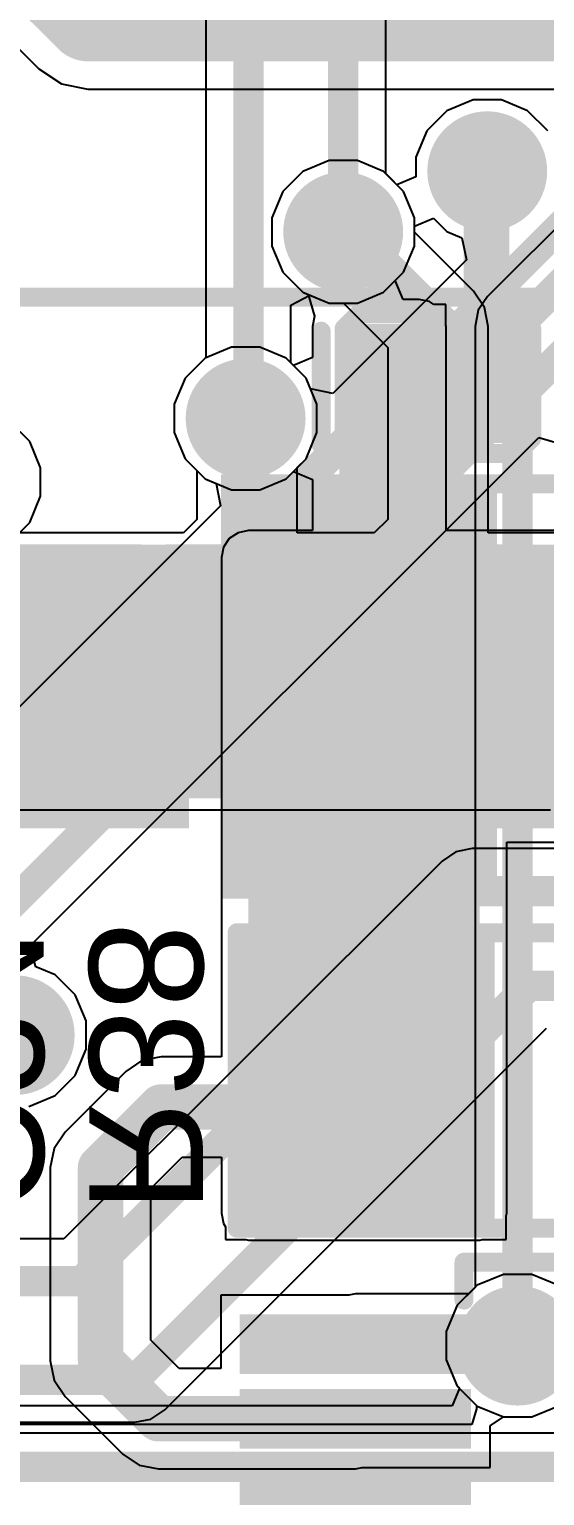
# Model space of a CAD drawing. Header units: inches. Extents: x 90 to 149.8, y 48.7 to 115.2.
# Drawn here: x 121.09 to 124.54, y 77.23 to 87.06 of the extents above; entities that cross this region are included whole.
import ezdxf

# ---------------------------------------------------------------- set-up
doc = ezdxf.new("R2010")
doc.units = ezdxf.units.IN
for name, color, linetype in [('Bottom Layer', 5, 'Continuous'), ('Bottom Overlay', 54, 'Continuous'), ('Bottom Paste', 16, 'Continuous'), ('Bottom Solder', 6, 'Continuous'), ('Layer 1', 16, 'Continuous'), ('Layer 2', 76, 'Continuous'), ('Top Layer', 1, 'Continuous'), ('Top Overlay', 2, 'Continuous'), ('Top Paste', 8, 'Continuous'), ('Top Solder', 216, 'Continuous'), ('Via Holes', 16, 'Continuous')]:
    doc.layers.add(name, color=color, linetype=linetype)
doc.styles.add('Arial', font='', dxfattribs={"height": 0.2})
doc.styles.get('Arial').set_extended_font_data('Arial')

msp = doc.modelspace()

# ---------------------------------------------------------------- hatches: boundary and pattern name
at = {"layer": 'Bottom Layer'}
h = msp.add_hatch(color=5, dxfattribs=at)
edge = h.paths.add_edge_path()
edge.add_arc((124.1552, 86.106), 0.3, 0, 360)
h = msp.add_hatch(color=5, dxfattribs=at)
edge = h.paths.add_edge_path()
edge.add_arc((123.19, 85.6996), 0.3, 0, 360)
for points in [[(123.1646, 79.1718), (123.698, 79.1718), (123.698, 85.0646), (123.1646, 85.0646)], [(123.7, 84.3336), (123.3, 84.3336), (123.3, 85.0336), (123.7, 85.0336)], [(124.35, 84.3336), (123.95, 84.3336), (123.95, 85.0336), (124.35, 85.0336)], [(119.5558, 83.5016), (122.0558, 83.5016), (122.0558, 81.8016), (119.5558, 81.8016)], [(122.555, 79.121), (124.1044, 79.121), (124.1044, 83.5152), (122.555, 83.5152)], [(123.317, 81.788), (126.0856, 81.788), (126.0856, 83.5152), (123.317, 83.5152)], [(123.5656, 83.5016), (126.0656, 83.5016), (126.0656, 81.8016), (123.5656, 81.8016)], [(122.5804, 80.899), (124.1044, 80.899), (124.1044, 79.121), (122.5804, 79.121)], [(122.5474, 78.3922), (123.9974, 78.3922), (123.9974, 78.0922), (122.5474, 78.0922)], [(122.5474, 77.8922), (123.9974, 77.8922), (123.9974, 77.5922), (122.5474, 77.5922)], [(122.5474, 77.3922), (123.9974, 77.3922), (123.9974, 77.0922), (122.5474, 77.0922)]]:
    msp.add_hatch(color=5, dxfattribs=at).paths.add_polyline_path(points)
h = msp.add_hatch(color=5, dxfattribs=at)
edge = h.paths.add_edge_path()
edge.add_arc((122.5363, 84.4483), 0.3, 0, 360)
h = msp.add_hatch(color=5, dxfattribs=at)
edge = h.paths.add_edge_path()
edge.add_arc((120.9893, 80.314), 0.3, 0, 360)
h = msp.add_hatch(color=5, dxfattribs=at)
edge = h.paths.add_edge_path()
edge.add_arc((124.3584, 78.232), 0.3, 0, 360)
at = {"layer": 'Bottom Overlay'}
for points in [[(122.3706, 81.2297), (123.5376, 81.2297), (123.5376, 84.0732), (122.3706, 84.0732)], [(123.5156, 83.5756), (124.2196, 83.5756), (124.2196, 84.0735), (123.5156, 84.0735)], [(123.5156, 81.2297), (124.2196, 81.2297), (124.2196, 81.7276), (123.5156, 81.7276)]]:
    msp.add_hatch(color=54, dxfattribs=at).paths.add_polyline_path(points)
at = {"layer": 'Bottom Paste'}
for points in [[(123.7, 84.3336), (123.3, 84.3336), (123.3, 85.0336), (123.7, 85.0336)], [(124.35, 84.3336), (123.95, 84.3336), (123.95, 85.0336), (124.35, 85.0336)], [(119.5558, 83.5016), (122.0558, 83.5016), (122.0558, 81.8016), (119.5558, 81.8016)], [(123.5656, 83.5016), (126.0656, 83.5016), (126.0656, 81.8016), (123.5656, 81.8016)], [(122.5804, 80.899), (124.1044, 80.899), (124.1044, 79.121), (122.5804, 79.121)], [(122.5474, 78.3922), (123.9974, 78.3922), (123.9974, 78.0922), (122.5474, 78.0922)], [(122.5474, 77.8922), (123.9974, 77.8922), (123.9974, 77.5922), (122.5474, 77.5922)], [(122.5474, 77.3922), (123.9974, 77.3922), (123.9974, 77.0922), (122.5474, 77.0922)]]:
    msp.add_hatch(color=16, dxfattribs=at).paths.add_polyline_path(points)
at = {"layer": 'Bottom Solder'}
h = msp.add_hatch(color=6, dxfattribs=at)
edge = h.paths.add_edge_path()
edge.add_arc((124.1552, 86.106), 0.4016, 0, 360)
h = msp.add_hatch(color=6, dxfattribs=at)
edge = h.paths.add_edge_path()
edge.add_arc((123.19, 85.6996), 0.4016, 0, 360)
for points in [[(123.7508, 84.2828), (123.2492, 84.2828), (123.2492, 85.0844), (123.7508, 85.0844)], [(124.4008, 84.2828), (123.8992, 84.2828), (123.8992, 85.0844), (124.4008, 85.0844)], [(119.4542, 83.6032), (122.1574, 83.6032), (122.1574, 81.7), (119.4542, 81.7)], [(123.464, 83.6032), (126.1672, 83.6032), (126.1672, 81.7), (123.464, 81.7)], [(122.4788, 81.0006), (124.206, 81.0006), (124.206, 79.0194), (122.4788, 79.0194)], [(122.4974, 78.4422), (124.0474, 78.4422), (124.0474, 78.0422), (122.4974, 78.0422)], [(122.4974, 77.9422), (124.0474, 77.9422), (124.0474, 77.5422), (122.4974, 77.5422)], [(122.4974, 77.4422), (124.0474, 77.4422), (124.0474, 77.0422), (122.4974, 77.0422)]]:
    msp.add_hatch(color=6, dxfattribs=at).paths.add_polyline_path(points)
h = msp.add_hatch(color=6, dxfattribs=at)
edge = h.paths.add_edge_path()
edge.add_arc((122.5363, 84.4483), 0.4016, 0, 360)
h = msp.add_hatch(color=6, dxfattribs=at)
edge = h.paths.add_edge_path()
edge.add_arc((120.9893, 80.314), 0.4016, 0, 360)
h = msp.add_hatch(color=6, dxfattribs=at)
edge = h.paths.add_edge_path()
edge.add_arc((124.3584, 78.232), 0.4016, 0, 360)
at = {"layer": 'Layer 1'}
h = msp.add_hatch(color=16, dxfattribs=at)
edge = h.paths.add_edge_path()
edge.add_arc((124.1552, 86.106), 0.3, 0, 360)
h = msp.add_hatch(color=16, dxfattribs=at)
edge = h.paths.add_edge_path()
edge.add_arc((123.19, 85.6996), 0.3, 0, 360)
h = msp.add_hatch(color=16, dxfattribs=at)
edge = h.paths.add_edge_path()
edge.add_arc((122.5363, 84.4483), 0.3, 0, 360)
h = msp.add_hatch(color=16, dxfattribs=at)
edge = h.paths.add_edge_path()
edge.add_arc((120.9893, 80.314), 0.3, 0, 360)
h = msp.add_hatch(color=16, dxfattribs=at)
edge = h.paths.add_edge_path()
edge.add_arc((124.3584, 78.232), 0.3, 0, 360)
at = {"layer": 'Layer 2'}
h = msp.add_hatch(color=76, dxfattribs=at)
edge = h.paths.add_edge_path()
edge.add_arc((124.1552, 86.106), 0.3, 0, 360)
h = msp.add_hatch(color=76, dxfattribs=at)
edge = h.paths.add_edge_path()
edge.add_arc((123.19, 85.6996), 0.3, 0, 360)
h = msp.add_hatch(color=76, dxfattribs=at)
edge = h.paths.add_edge_path()
edge.add_arc((122.5363, 84.4483), 0.3, 0, 360)
h = msp.add_hatch(color=76, dxfattribs=at)
edge = h.paths.add_edge_path()
edge.add_arc((120.9893, 80.314), 0.3, 0, 360)
h = msp.add_hatch(color=76, dxfattribs=at)
edge = h.paths.add_edge_path()
edge.add_arc((124.3584, 78.232), 0.3, 0, 360)
at = {"layer": 'Top Layer'}
h = msp.add_hatch(color=1, dxfattribs=at)
edge = h.paths.add_edge_path()
edge.add_arc((124.1552, 86.106), 0.3, 0, 360)
h = msp.add_hatch(color=1, dxfattribs=at)
edge = h.paths.add_edge_path()
edge.add_arc((123.19, 85.6996), 0.3, 0, 360)
h = msp.add_hatch(color=1, dxfattribs=at)
edge = h.paths.add_edge_path()
edge.add_arc((122.5363, 84.4483), 0.3, 0, 360)
for points in [[(120.835, 82.0032), (120.835, 83.5032), (121.735, 83.5032), (121.735, 82.0032)], [(122.105, 82.0032), (122.105, 83.5032), (123.005, 83.5032), (123.005, 82.0032)], [(123.375, 82.0032), (123.375, 83.5032), (124.275, 83.5032), (124.275, 82.0032)]]:
    msp.add_hatch(color=1, dxfattribs=at).paths.add_polyline_path(points)
h = msp.add_hatch(color=1, dxfattribs=at)
edge = h.paths.add_edge_path()
edge.add_arc((120.9893, 80.314), 0.3, 0, 360)
h = msp.add_hatch(color=1, dxfattribs=at)
edge = h.paths.add_edge_path()
edge.add_arc((124.3584, 78.232), 0.3, 0, 360)
at = {"layer": 'Top Paste'}
for points in [[(120.835, 82.0032), (120.835, 83.5032), (121.735, 83.5032), (121.735, 82.0032)], [(122.105, 82.0032), (122.105, 83.5032), (123.005, 83.5032), (123.005, 82.0032)], [(123.375, 82.0032), (123.375, 83.5032), (124.275, 83.5032), (124.275, 82.0032)]]:
    msp.add_hatch(color=8, dxfattribs=at).paths.add_polyline_path(points)
at = {"layer": 'Top Solder'}
h = msp.add_hatch(color=216, dxfattribs=at)
edge = h.paths.add_edge_path()
edge.add_arc((124.1552, 86.106), 0.4016, 0, 360)
h = msp.add_hatch(color=216, dxfattribs=at)
edge = h.paths.add_edge_path()
edge.add_arc((123.19, 85.6996), 0.4016, 0, 360)
h = msp.add_hatch(color=216, dxfattribs=at)
edge = h.paths.add_edge_path()
edge.add_arc((122.5363, 84.4483), 0.4016, 0, 360)
for points in [[(120.7334, 81.9016), (120.7334, 83.6048), (121.8366, 83.6048), (121.8366, 81.9016)], [(122.0034, 81.9016), (122.0034, 83.6048), (123.1066, 83.6048), (123.1066, 81.9016)], [(123.2734, 81.9016), (123.2734, 83.6048), (124.3766, 83.6048), (124.3766, 81.9016)]]:
    msp.add_hatch(color=216, dxfattribs=at).paths.add_polyline_path(points)
h = msp.add_hatch(color=216, dxfattribs=at)
edge = h.paths.add_edge_path()
edge.add_arc((120.9893, 80.314), 0.4016, 0, 360)
h = msp.add_hatch(color=216, dxfattribs=at)
edge = h.paths.add_edge_path()
edge.add_arc((124.3584, 78.232), 0.4016, 0, 360)
at = {"layer": 'Via Holes'}
h = msp.add_hatch(color=7, dxfattribs=at)
edge = h.paths.add_edge_path()
edge.add_arc((124.1552, 86.106), 0.15, 0, 360)
h = msp.add_hatch(color=7, dxfattribs=at)
edge = h.paths.add_edge_path()
edge.add_arc((123.19, 85.6996), 0.15, 0, 360)
h = msp.add_hatch(color=7, dxfattribs=at)
edge = h.paths.add_edge_path()
edge.add_arc((122.5363, 84.4483), 0.15, 0, 360)
h = msp.add_hatch(color=7, dxfattribs=at)
edge = h.paths.add_edge_path()
edge.add_arc((120.9893, 80.314), 0.15, 0, 360)
h = msp.add_hatch(color=7, dxfattribs=at)
edge = h.paths.add_edge_path()
edge.add_arc((124.3584, 78.232), 0.15, 0, 360)

# ---------------------------------------------------------------- linework, layer by layer
at = {"layer": 'Bottom Layer'}
for p, q in [((123.095, 86.1774), (122.9193, 86.1047)), ((123.285, 86.1774), (123.095, 86.1774)), ((123.4607, 86.1047), (123.285, 86.1774)), ((122.9193, 86.1047), (122.7849, 85.9703)), ((123.5951, 85.9703), (123.4607, 86.1047)), ((122.7849, 85.9703), (122.7122, 85.7946)), ((123.6678, 85.7946), (123.5951, 85.9703)), ((122.7122, 85.7946), (122.7122, 85.6046)), ((123.6678, 85.6046), (123.6678, 85.7946)), ((122.7122, 85.6046), (122.7849, 85.4289)), ((123.5951, 85.4289), (123.6678, 85.6046)), ((122.7849, 85.4289), (122.9193, 85.2945)), ((123.539, 85.3729), (123.5951, 85.4289)), ((123.5916, 85.2459), (123.539, 85.3729)), ((122.9193, 85.2945), (122.9553, 85.2797)), ((122.9553, 85.2797), (122.9971, 85.134)), ((123.698, 85.2459), (123.5916, 85.2459)), ((123.7674, 85.2321), (123.698, 85.2459)), ((123.7983, 85.2114), (123.7674, 85.2321)), ((123.8778, 85.2114), (123.7983, 85.2114)), ((123.8778, 85.072), (123.8778, 85.2114)), ((122.9971, 85.134), (122.9833, 85.0646)), ((122.9833, 85.0646), (122.9833, 84.8566)), ((123.8793, 85.0646), (123.8778, 85.072)), ((123.8793, 83.6965), (123.8793, 85.0646)), ((122.2656, 84.8534), (122.1312, 84.719)), ((122.4413, 84.9261), (122.2656, 84.8534)), ((122.6313, 84.9261), (122.4413, 84.9261)), ((122.8069, 84.8534), (122.6313, 84.9261)), ((122.8563, 84.804), (122.8069, 84.8534)), ((122.9833, 84.8566), (122.8563, 84.804)), ((122.1312, 84.719), (122.0585, 84.5433)), ((122.0585, 84.5433), (122.0585, 84.3533)), ((122.0585, 84.3533), (122.1312, 84.1777)), ((122.1312, 84.1777), (122.2656, 84.0432)), ((122.8069, 84.0432), (122.8563, 84.0926)), ((122.8563, 84.0926), (122.9833, 84.04)), ((122.2656, 84.0432), (122.4413, 83.9705)), ((122.4413, 83.9705), (122.6313, 83.9705)), ((122.6313, 83.9705), (122.8069, 84.0432)), ((122.9833, 84.04), (122.9833, 83.6965)), ((122.4856, 83.6827), (122.4268, 83.6434)), ((122.555, 83.6965), (122.4856, 83.6827)), ((122.9833, 83.6965), (122.555, 83.6965)), ((126.0856, 83.6965), (123.8793, 83.6965)), ((122.3875, 83.5846), (122.3737, 83.5152)), ((122.4268, 83.6434), (122.3875, 83.5846)), ((122.3737, 83.5152), (122.3737, 80.1689)), ((124.2857, 79.121), (124.2857, 81.6067)), ((124.2857, 81.6067), (126.0856, 81.6067)), ((121.842, 80.1432), (121.7327, 80.0703)), ((121.9708, 80.1689), (121.842, 80.1432)), ((122.3737, 80.1689), (121.9708, 80.1689)), ((121.7327, 80.0703), (121.3263, 79.6639)), ((121.3263, 79.6639), (121.2534, 79.5546)), ((121.2534, 79.5546), (121.2277, 79.4258)), ((121.9011, 79.2863), (122.1103, 79.4955)), ((122.1103, 79.4955), (122.3737, 79.4955)), ((122.3737, 79.4955), (122.3737, 79.121)), ((121.2277, 79.4258), (121.2277, 78.1304)), ((121.9011, 78.2699), (121.9011, 79.2863)), ((122.3737, 79.121), (122.3875, 79.0516)), ((122.3875, 79.0516), (122.4026, 79.0291)), ((124.2822, 79.1035), (124.2857, 79.121)), ((124.2822, 78.9432), (124.2822, 79.1035)), ((122.4026, 79.0291), (122.4026, 78.9432)), ((122.4026, 78.9432), (122.5375, 78.9432)), ((122.5375, 78.9432), (122.555, 78.9397)), ((122.555, 78.9397), (124.1044, 78.9397)), ((124.1044, 78.9397), (124.1219, 78.9432)), ((124.1219, 78.9432), (124.2822, 78.9432)), ((124.2634, 78.7098), (124.0877, 78.6371)), ((124.4534, 78.7098), (124.2634, 78.7098)), ((124.6291, 78.6371), (124.4534, 78.7098)), ((123.2278, 78.57), (122.3696, 78.57)), ((122.3696, 78.57), (122.3696, 78.0789)), ((123.2724, 78.5789), (123.2278, 78.57)), ((124.0296, 78.5789), (123.2724, 78.5789)), ((124.0877, 78.6371), (124.0296, 78.5789)), ((122.0921, 78.0789), (121.9011, 78.2699)), ((121.2277, 78.1304), (121.2534, 78.0016)), ((122.3696, 78.0789), (122.0921, 78.0789)), ((121.2534, 78.0016), (121.3263, 77.8923)), ((121.3263, 77.8923), (121.7145, 77.5041)), ((124.4534, 77.7542), (124.6291, 77.8269)), ((124.1752, 77.6953), (124.2634, 77.7542)), ((124.1752, 77.4144), (124.1752, 77.6953)), ((124.2634, 77.7542), (124.4534, 77.7542)), ((121.7145, 77.5041), (121.8238, 77.4312)), ((121.8238, 77.4312), (121.9526, 77.4055)), ((121.9526, 77.4055), (123.2724, 77.4055)), ((123.2724, 77.4055), (123.317, 77.4144)), ((123.317, 77.4144), (124.1752, 77.4144))]:
    msp.add_line(p, q, dxfattribs=at)
for points in [[(124.15, 86.1008, 0.3048, 0.3048, 0), (124.1552, 86.106, 0.3048, 0.3048, 0)], [(124.15, 84.709, 0.3048, 0.3048, 0), (124.15, 86.1008, 0.3048, 0.3048, 0)], [(123.1646, 79.8322, 0.3048, 0.3048, 0), (123.3424, 80.01, 0.3048, 0.3048, 0)], [(121.5644, 79.4258, 0.3048, 0.3048, 0), (121.9708, 79.8322, 0.3048, 0.3048, 0)], [(121.9708, 79.8322, 0.3048, 0.3048, 0), (123.1646, 79.8322, 0.3048, 0.3048, 0)], [(121.5644, 78.1304, 0.3048, 0.3048, 0), (121.5644, 79.4258, 0.3048, 0.3048, 0)], [(123.2724, 78.2422, 0.3048, 0.3048, 0), (124.3482, 78.2422, 0.3048, 0.3048, 0)], [(124.3482, 78.2422, 0.3048, 0.3048, 0), (124.3584, 78.232, 0.3048, 0.3048, 0)], [(121.5644, 78.1304, 0.3048, 0.3048, 0), (121.9526, 77.7422, 0.3048, 0.3048, 0)], [(121.9526, 77.7422, 0.3048, 0.3048, 0), (123.2724, 77.7422, 0.3048, 0.3048, 0)]]:
    msp.add_lwpolyline(points, format="xyseb", dxfattribs=at)
for points in [[(124.0738, 86.1008, 0.1524, 0.1524, 1), (124.2262, 86.1008, 0.1524, 0.1524, 1)], [(124.0738, 86.1008, 0.1524, 0.1524, 1), (124.2262, 86.1008, 0.1524, 0.1524, 1)], [(124.079, 86.106, 0.1524, 0.1524, 1), (124.2314, 86.106, 0.1524, 0.1524, 1)], [(124.0738, 84.709, 0.1524, 0.1524, 1), (124.2262, 84.709, 0.1524, 0.1524, 1)], [(123.2662, 80.01, 0.1524, 0.1524, 1), (123.4186, 80.01, 0.1524, 0.1524, 1)], [(121.8946, 79.8322, 0.1524, 0.1524, 1), (122.047, 79.8322, 0.1524, 0.1524, 1)], [(121.8946, 79.8322, 0.1524, 0.1524, 1), (122.047, 79.8322, 0.1524, 0.1524, 1)], [(123.0884, 79.8322, 0.1524, 0.1524, 1), (123.2408, 79.8322, 0.1524, 0.1524, 1)], [(123.0884, 79.8322, 0.1524, 0.1524, 1), (123.2408, 79.8322, 0.1524, 0.1524, 1)], [(121.4882, 79.4258, 0.1524, 0.1524, 1), (121.6406, 79.4258, 0.1524, 0.1524, 1)], [(121.4882, 79.4258, 0.1524, 0.1524, 1), (121.6406, 79.4258, 0.1524, 0.1524, 1)], [(123.1962, 78.2422, 0.1524, 0.1524, 1), (123.3486, 78.2422, 0.1524, 0.1524, 1)], [(124.272, 78.2422, 0.1524, 0.1524, 1), (124.4244, 78.2422, 0.1524, 0.1524, 1)], [(124.272, 78.2422, 0.1524, 0.1524, 1), (124.4244, 78.2422, 0.1524, 0.1524, 1)], [(124.2822, 78.232, 0.1524, 0.1524, 1), (124.4346, 78.232, 0.1524, 0.1524, 1)], [(121.4882, 78.1304, 0.1524, 0.1524, 1), (121.6406, 78.1304, 0.1524, 0.1524, 1)], [(121.4882, 78.1304, 0.1524, 0.1524, 1), (121.6406, 78.1304, 0.1524, 0.1524, 1)], [(121.8764, 77.7422, 0.1524, 0.1524, 1), (122.0288, 77.7422, 0.1524, 0.1524, 1)], [(121.8764, 77.7422, 0.1524, 0.1524, 1), (122.0288, 77.7422, 0.1524, 0.1524, 1)], [(123.1962, 77.7422, 0.1524, 0.1524, 1), (123.3486, 77.7422, 0.1524, 0.1524, 1)]]:
    msp.add_lwpolyline(points, format="xyseb", close=True, dxfattribs=at)
at = {"layer": 'Bottom Overlay'}
for points in [[(123.1967, 85.0527, 0.127, 0.127, 0), (123.2967, 85.1528, 0.127, 0.127, 0)], [(123.2967, 85.1528, 0.127, 0.127, 0), (123.3267, 85.1528, 0.127, 0.127, 0)], [(123.3267, 85.1528, 0.127, 0.127, 0), (123.571, 85.1528, 0.127, 0.127, 0)], [(124.079, 85.1528, 0.127, 0.127, 0), (124.3233, 85.1528, 0.127, 0.127, 0)], [(124.3233, 85.1528, 0.127, 0.127, 0), (124.3533, 85.1528, 0.127, 0.127, 0)], [(124.3533, 85.1528, 0.127, 0.127, 0), (124.4533, 85.0527, 0.127, 0.127, 0)], [(123.042, 84.2736, 0.127, 0.127, 0), (123.042, 85.0336, 0.127, 0.127, 0)], [(123.1967, 84.3145, 0.127, 0.127, 0), (123.1967, 85.0527, 0.127, 0.127, 0)], [(124.4533, 84.3145, 0.127, 0.127, 0), (124.4533, 85.0527, 0.127, 0.127, 0)], [(123.1967, 84.3145, 0.127, 0.127, 0), (123.2967, 84.2144, 0.127, 0.127, 0)], [(124.3533, 84.2144, 0.127, 0.127, 0), (124.4533, 84.3145, 0.127, 0.127, 0)], [(123.2967, 84.2144, 0.127, 0.127, 0), (123.571, 84.2144, 0.127, 0.127, 0)], [(124.079, 84.2144, 0.127, 0.127, 0), (124.3533, 84.2144, 0.127, 0.127, 0)], [(124.1575, 84.0093, 0.127, 0.127, 0), (128.8768, 84.0093, 0.127, 0.127, 0)], [(124.1575, 81.2939, 0.127, 0.127, 0), (128.8768, 81.2939, 0.127, 0.127, 0)], [(122.4788, 79.0194, 0.127, 0.127, 0), (122.4788, 81.0006, 0.127, 0.127, 0)], [(122.4788, 81.0006, 0.127, 0.127, 0), (126.746, 81.0006, 0.127, 0.127, 0)], [(122.4788, 79.0194, 0.127, 0.127, 0), (126.746, 79.0194, 0.127, 0.127, 0)], [(123.9992, 78.5376, 0.127, 0.127, 0), (123.9992, 78.7916, 0.127, 0.127, 0)], [(123.9992, 78.7916, 0.127, 0.127, 0), (126.9456, 78.7916, 0.127, 0.127, 0)]]:
    msp.add_lwpolyline(points, format="xyseb", dxfattribs=at)
for points in [[(123.2649, 85.1528, 0.0635, 0.0635, 1), (123.3284, 85.1528, 0.0635, 0.0635, 1)], [(123.2649, 85.1528, 0.0635, 0.0635, 1), (123.3284, 85.1528, 0.0635, 0.0635, 1)], [(123.2949, 85.1528, 0.0635, 0.0635, 1), (123.3584, 85.1528, 0.0635, 0.0635, 1)], [(123.2949, 85.1528, 0.0635, 0.0635, 1), (123.3584, 85.1528, 0.0635, 0.0635, 1)], [(123.5392, 85.1528, 0.0635, 0.0635, 1), (123.6028, 85.1528, 0.0635, 0.0635, 1)], [(124.0473, 85.1528, 0.0635, 0.0635, 1), (124.1107, 85.1528, 0.0635, 0.0635, 1)], [(124.2916, 85.1528, 0.0635, 0.0635, 1), (124.3551, 85.1528, 0.0635, 0.0635, 1)], [(124.2916, 85.1528, 0.0635, 0.0635, 1), (124.3551, 85.1528, 0.0635, 0.0635, 1)], [(124.3216, 85.1528, 0.0635, 0.0635, 1), (124.3851, 85.1528, 0.0635, 0.0635, 1)], [(124.3216, 85.1528, 0.0635, 0.0635, 1), (124.3851, 85.1528, 0.0635, 0.0635, 1)], [(123.0103, 85.0336, 0.0635, 0.0635, 1), (123.0738, 85.0336, 0.0635, 0.0635, 1)], [(123.1649, 85.0527, 0.0635, 0.0635, 1), (123.2284, 85.0527, 0.0635, 0.0635, 1)], [(123.1649, 85.0527, 0.0635, 0.0635, 1), (123.2284, 85.0527, 0.0635, 0.0635, 1)], [(124.4216, 85.0527, 0.0635, 0.0635, 1), (124.4851, 85.0527, 0.0635, 0.0635, 1)], [(124.4216, 85.0527, 0.0635, 0.0635, 1), (124.4851, 85.0527, 0.0635, 0.0635, 1)], [(123.1649, 84.3145, 0.0635, 0.0635, 1), (123.2284, 84.3145, 0.0635, 0.0635, 1)], [(123.1649, 84.3145, 0.0635, 0.0635, 1), (123.2284, 84.3145, 0.0635, 0.0635, 1)], [(124.4216, 84.3145, 0.0635, 0.0635, 1), (124.4851, 84.3145, 0.0635, 0.0635, 1)], [(124.4216, 84.3145, 0.0635, 0.0635, 1), (124.4851, 84.3145, 0.0635, 0.0635, 1)], [(123.0103, 84.2736, 0.0635, 0.0635, 1), (123.0738, 84.2736, 0.0635, 0.0635, 1)], [(123.2649, 84.2144, 0.0635, 0.0635, 1), (123.3284, 84.2144, 0.0635, 0.0635, 1)], [(123.2649, 84.2144, 0.0635, 0.0635, 1), (123.3284, 84.2144, 0.0635, 0.0635, 1)], [(123.5392, 84.2144, 0.0635, 0.0635, 1), (123.6028, 84.2144, 0.0635, 0.0635, 1)], [(124.0473, 84.2144, 0.0635, 0.0635, 1), (124.1107, 84.2144, 0.0635, 0.0635, 1)], [(124.3216, 84.2144, 0.0635, 0.0635, 1), (124.3851, 84.2144, 0.0635, 0.0635, 1)], [(124.3216, 84.2144, 0.0635, 0.0635, 1), (124.3851, 84.2144, 0.0635, 0.0635, 1)], [(124.1257, 84.0093, 0.0635, 0.0635, 1), (124.1892, 84.0093, 0.0635, 0.0635, 1)], [(124.1257, 81.2939, 0.0635, 0.0635, 1), (124.1892, 81.2939, 0.0635, 0.0635, 1)], [(122.4471, 81.0006, 0.0635, 0.0635, 1), (122.5105, 81.0006, 0.0635, 0.0635, 1)], [(122.4471, 81.0006, 0.0635, 0.0635, 1), (122.5105, 81.0006, 0.0635, 0.0635, 1)], [(122.4471, 79.0194, 0.0635, 0.0635, 1), (122.5105, 79.0194, 0.0635, 0.0635, 1)], [(122.4471, 79.0194, 0.0635, 0.0635, 1), (122.5105, 79.0194, 0.0635, 0.0635, 1)], [(123.9675, 78.7916, 0.0635, 0.0635, 1), (124.031, 78.7916, 0.0635, 0.0635, 1)], [(123.9675, 78.7916, 0.0635, 0.0635, 1), (124.031, 78.7916, 0.0635, 0.0635, 1)], [(123.9675, 78.5376, 0.0635, 0.0635, 1), (124.031, 78.5376, 0.0635, 0.0635, 1)]]:
    msp.add_lwpolyline(points, format="xyseb", close=True, dxfattribs=at)
at = {"layer": 'Layer 1'}
for p, q in [((123.4749, 86.0904), (123.4749, 96.3168)), ((122.2701, 95.7162), (122.2701, 84.8552)), ((126.9256, 88.0346), (124.157, 85.266)), ((123.5951, 85.9703), (123.4749, 86.0904)), ((123.6678, 85.7946), (123.5951, 85.9703)), ((123.6678, 85.6046), (123.6678, 85.7946)), ((123.5951, 85.4289), (123.6678, 85.6046)), ((123.4607, 85.2945), (123.5951, 85.4289)), ((122.8399, 85.2081), (122.9669, 85.2749)), ((122.9669, 85.2749), (123.095, 85.2218)), ((123.285, 85.2218), (123.4607, 85.2945)), ((124.157, 85.266), (124.0952, 85.1736)), ((122.8399, 84.8204), (122.8399, 85.2081)), ((123.095, 85.2218), (123.285, 85.2218)), ((124.0952, 85.1736), (124.0735, 85.0646)), ((124.0735, 85.0646), (124.0735, 85.0646)), ((124.0735, 85.0646), (124.0735, 78.6228)), ((122.2656, 84.8534), (122.1312, 84.719)), ((122.2701, 84.8552), (122.2656, 84.8534)), ((122.9414, 84.719), (122.8399, 84.8204)), ((122.1312, 84.719), (122.0585, 84.5433)), ((123.0141, 84.5433), (122.9414, 84.719)), ((122.0585, 84.5433), (122.0585, 84.3533)), ((123.0141, 84.3533), (123.0141, 84.5433)), ((122.0585, 84.3533), (122.1312, 84.1777)), ((122.9414, 84.1777), (123.0141, 84.3533)), ((122.1312, 84.1777), (122.2656, 84.0432)), ((122.8069, 84.0432), (122.9414, 84.1777)), ((122.2656, 84.0432), (122.4413, 83.9705)), ((122.4413, 83.9705), (122.6313, 83.9705)), ((122.6313, 83.9705), (122.8069, 84.0432)), ((124.0735, 78.6228), (123.9533, 78.5027)), ((123.9533, 78.5027), (123.8806, 78.327)), ((123.8806, 78.327), (123.8806, 78.137)), ((123.8806, 78.137), (123.9533, 77.9613)), ((123.9533, 77.9613), (124.0836, 77.8311)), ((124.0826, 77.809), (124.0525, 77.7041)), ((124.0836, 77.8311), (124.0826, 77.809)), ((124.0525, 77.7041), (113.1226, 77.7041))]:
    msp.add_line(p, q, dxfattribs=at)
for points in [[(123.19, 85.6996, 0.2032, 0.2032, 0), (123.19, 96.3168, 0.2032, 0.2032, 0)], [(122.555, 84.467, 0.2032, 0.2032, 0), (122.555, 95.8342, 0.2032, 0.2032, 0)], [(124.3584, 85.0646, 0.2032, 0.2032, 0), (127.127, 87.8332, 0.2032, 0.2032, 0)], [(124.3584, 78.232, 0.2032, 0.2032, 0), (124.3584, 85.0646, 0.2032, 0.2032, 0)], [(122.5363, 84.4483, 0.2032, 0.2032, 0), (122.555, 84.467, 0.2032, 0.2032, 0)], [(113.0046, 77.4192, 0.2032, 0.2032, 0), (131.1656, 77.4192, 0.2032, 0.2032, 0)]]:
    msp.add_lwpolyline(points, format="xyseb", dxfattribs=at)
for points in [[(123.1392, 85.6996, 0.1016, 0.1016, 1), (123.2408, 85.6996, 0.1016, 0.1016, 1)], [(124.3076, 85.0646, 0.1016, 0.1016, 1), (124.4092, 85.0646, 0.1016, 0.1016, 1)], [(124.3076, 85.0646, 0.1016, 0.1016, 1), (124.4092, 85.0646, 0.1016, 0.1016, 1)], [(122.4855, 84.4483, 0.1016, 0.1016, 1), (122.5871, 84.4483, 0.1016, 0.1016, 1)], [(122.5042, 84.467, 0.1016, 0.1016, 1), (122.6058, 84.467, 0.1016, 0.1016, 1)], [(122.5042, 84.467, 0.1016, 0.1016, 1), (122.6058, 84.467, 0.1016, 0.1016, 1)], [(124.3076, 78.232, 0.1016, 0.1016, 1), (124.4092, 78.232, 0.1016, 0.1016, 1)]]:
    msp.add_lwpolyline(points, format="xyseb", close=True, dxfattribs=at)
at = {"layer": 'Layer 2'}
for p, q in [((124.0602, 86.5838), (123.8845, 86.5111)), ((124.2502, 86.5838), (124.0602, 86.5838)), ((124.4259, 86.5111), (124.2502, 86.5838)), ((123.8845, 86.5111), (123.7501, 86.3767)), ((124.5603, 86.3767), (124.4259, 86.5111)), ((123.7501, 86.3767), (123.6774, 86.201)), ((123.095, 86.1774), (122.9193, 86.1047)), ((123.285, 86.1774), (123.095, 86.1774)), ((123.4607, 86.1047), (123.285, 86.1774)), ((123.6774, 86.201), (123.6774, 86.0675)), ((122.9193, 86.1047), (122.7849, 85.9703)), ((123.5504, 86.0149), (123.4607, 86.1047)), ((123.6774, 86.0675), (123.5504, 86.0149)), ((122.7849, 85.9703), (122.7122, 85.7946)), ((122.7122, 85.7946), (122.7122, 85.6046)), ((123.6678, 85.7381), (123.7948, 85.7907)), ((123.6678, 85.6046), (123.6678, 85.7381)), ((123.7948, 85.7907), (123.8845, 85.7009)), ((123.8845, 85.7009), (123.9845, 85.6596)), ((123.9845, 85.6596), (124.0154, 85.5109)), ((122.7122, 85.6046), (122.7849, 85.4289)), ((123.5951, 85.4289), (123.6678, 85.6046)), ((124.0154, 85.5109), (123.1212, 84.6167)), ((122.7849, 85.4289), (122.9193, 85.2945)), ((123.4607, 85.2945), (123.5951, 85.4289)), ((122.9193, 85.2945), (123.095, 85.2218)), ((123.285, 85.2218), (123.4607, 85.2945)), ((123.095, 85.2218), (123.285, 85.2218)), ((122.2656, 84.8534), (122.1312, 84.719)), ((122.4413, 84.9261), (122.2656, 84.8534)), ((122.6313, 84.9261), (122.4413, 84.9261)), ((122.8069, 84.8534), (122.6313, 84.9261)), ((122.9414, 84.719), (122.8069, 84.8534)), ((122.1312, 84.719), (122.0585, 84.5433)), ((122.9714, 84.6465), (122.9414, 84.719)), ((123.1212, 84.6167), (122.9714, 84.6465)), ((122.0585, 84.5433), (122.0585, 84.3533)), ((121.0895, 84.293), (120.9551, 84.4275)), ((122.0585, 84.3533), (122.1312, 84.1777)), ((121.0884, 80.9091), (124.4999, 84.3206)), ((121.1623, 84.1174), (121.0895, 84.293)), ((124.4999, 84.3206), (124.6395, 84.2807)), ((122.1312, 84.1777), (122.2656, 84.0432)), ((121.1623, 83.9274), (121.1623, 84.1174)), ((122.2656, 84.0432), (122.3381, 84.0132)), ((122.3381, 84.0132), (122.3679, 83.8634)), ((122.3679, 83.8634), (120.6667, 82.1622)), ((121.0895, 83.7517), (121.1623, 83.9274)), ((120.9551, 83.6173), (121.0895, 83.7517)), ((121.1312, 80.7723), (121.0884, 80.9091)), ((121.2599, 80.7191), (121.1312, 80.7723)), ((121.3943, 80.5846), (121.2599, 80.7191)), ((121.4671, 80.409), (121.3943, 80.5846)), ((121.4671, 80.219), (121.4671, 80.409)), ((121.3943, 80.0433), (121.4671, 80.219)), ((121.2599, 79.9089), (121.3943, 80.0433)), ((121.0843, 79.8362), (121.2599, 79.9089)), ((124.2634, 78.7098), (124.0877, 78.6371)), ((124.4534, 78.7098), (124.2634, 78.7098)), ((124.6291, 78.6371), (124.4534, 78.7098)), ((124.0877, 78.6371), (123.9533, 78.5027)), ((123.9533, 78.5027), (123.8806, 78.327)), ((123.8806, 78.327), (123.8806, 78.137)), ((123.8806, 78.137), (123.9533, 77.9613)), ((123.9533, 77.9613), (123.9683, 77.9464)), ((123.9683, 77.9464), (123.9197, 77.8291)), ((123.9197, 77.8291), (107.1578, 77.8291)), ((107.1551, 77.6478), (137.9443, 77.6478))]:
    msp.add_line(p, q, dxfattribs=at)
for points in [[(120.7847, 81.8773, 0.2032, 0.2032, 0), (126.8168, 87.9094, 0.2032, 0.2032, 0)], [(120.2182, 80.4418, 0.2032, 0.2032, 0), (127.1016, 87.3252, 0.2032, 0.2032, 0)]]:
    msp.add_lwpolyline(points, format="xyseb", dxfattribs=at)
at = {"layer": 'Top Layer'}
for p, q in [((120.7531, 87.1899), (121.1506, 86.7924)), ((121.1506, 86.7924), (121.3018, 86.6913)), ((121.3018, 86.6913), (121.4802, 86.6558)), ((121.4802, 86.6558), (126.619, 86.6558)), ((123.095, 86.1774), (122.9193, 86.1047)), ((123.285, 86.1774), (123.095, 86.1774)), ((123.4607, 86.1047), (123.285, 86.1774)), ((122.9193, 86.1047), (122.7849, 85.9703)), ((123.5951, 85.9703), (123.4607, 86.1047)), ((122.7849, 85.9703), (122.7122, 85.7946)), ((123.6678, 85.7946), (123.5951, 85.9703)), ((122.7122, 85.7946), (122.7122, 85.6046)), ((123.6678, 85.6979), (123.6678, 85.7946)), ((124.0631, 85.3027), (123.6678, 85.6979)), ((122.7122, 85.6046), (122.7849, 85.4289)), ((122.7849, 85.4289), (122.9193, 85.2945)), ((122.9193, 85.2945), (123.095, 85.2218)), ((124.136, 85.1934), (124.0631, 85.3027)), ((123.095, 85.2218), (123.1917, 85.2218)), ((123.1917, 85.2218), (123.4883, 84.9251)), ((124.1617, 85.0646), (124.136, 85.1934)), ((124.1617, 83.681), (124.1617, 85.0646)), ((122.2656, 84.8534), (122.1312, 84.719)), ((122.4413, 84.9261), (122.2656, 84.8534)), ((122.6313, 84.9261), (122.4413, 84.9261)), ((122.8069, 84.8534), (122.6313, 84.9261)), ((122.9414, 84.719), (122.8069, 84.8534)), ((123.4883, 84.9251), (123.4883, 83.7708)), ((122.1312, 84.719), (122.0585, 84.5433)), ((123.0141, 84.5433), (122.9414, 84.719)), ((122.0585, 84.5433), (122.0585, 84.3533)), ((123.0141, 84.3533), (123.0141, 84.5433)), ((122.0585, 84.3533), (122.1312, 84.1777)), ((122.9414, 84.1777), (123.0141, 84.3533)), ((122.1312, 84.1777), (122.209, 84.0999)), ((122.8823, 84.1186), (122.9414, 84.1777)), ((122.209, 84.0999), (122.209, 83.7708)), ((122.8823, 83.681), (122.8823, 84.1186)), ((122.209, 83.7708), (122.1192, 83.681)), ((123.4883, 83.7708), (123.3985, 83.681)), ((121.8002, 83.681), (120.7698, 83.681)), ((121.9272, 83.681), (121.8002, 83.681)), ((122.1192, 83.681), (121.9272, 83.681)), ((123.0702, 83.681), (122.8823, 83.681)), ((123.1972, 83.681), (123.0702, 83.681)), ((123.3985, 83.681), (123.1972, 83.681)), ((124.3402, 83.681), (124.1617, 83.681)), ((124.4672, 83.681), (124.3402, 83.681)), ((124.6685, 83.681), (124.4672, 83.681)), ((120.7698, 81.8254), (121.8002, 81.8254)), ((121.8002, 81.8254), (121.9128, 81.8254)), ((121.9128, 81.8254), (122.0398, 81.8254)), ((122.0398, 81.8254), (123.0702, 81.8254)), ((123.0702, 81.8254), (123.1828, 81.8254)), ((123.1828, 81.8254), (123.3098, 81.8254)), ((123.3098, 81.8254), (124.3402, 81.8254)), ((124.3402, 81.8254), (124.4528, 81.8254)), ((124.4528, 81.8254), (124.5798, 81.8254)), ((123.9446, 81.5432), (123.8522, 81.4814)), ((124.0536, 81.5649), (123.9446, 81.5432)), ((130.851, 81.5649), (124.0536, 81.5649)), ((124.0536, 81.5649), (124.0536, 81.5649)), ((123.8522, 81.4814), (121.3194, 78.9487)), ((121.9944, 77.802), (124.5526, 80.3601)), ((121.3194, 78.9487), (119.3889, 78.9487)), ((124.2634, 78.7098), (124.0877, 78.6371)), ((124.4534, 78.7098), (124.2634, 78.7098)), ((124.6291, 78.6371), (124.4534, 78.7098)), ((124.0877, 78.6371), (123.9533, 78.5027)), ((123.9533, 78.5027), (123.8806, 78.327)), ((123.8806, 78.327), (123.8806, 78.137)), ((123.8806, 78.137), (123.9533, 77.9613)), ((123.9533, 77.9613), (124.0877, 77.8269)), ((121.902, 77.7402), (121.9944, 77.802)), ((124.0877, 77.8269), (124.2634, 77.7542)), ((124.4534, 77.7542), (124.6291, 77.8269)), ((111.4298, 77.7185), (121.793, 77.7185)), ((121.793, 77.7185), (121.902, 77.7402)), ((121.793, 77.7185), (121.793, 77.7185)), ((124.2634, 77.7542), (124.4534, 77.7542))]:
    msp.add_line(p, q, dxfattribs=at)
for points in [[(120.2356, 88.3666, 0.5588, 0.5588, 0), (121.4802, 87.122, 0.5588, 0.5588, 0)], [(121.4802, 87.122, 0.5588, 0.5588, 0), (126.619, 87.122, 0.5588, 0.5588, 0)], [(123.19, 85.6996, 0.3048, 0.3048, 0), (123.825, 85.0646, 0.3048, 0.3048, 0)], [(123.825, 82.7532, 0.3048, 0.3048, 0), (123.825, 85.0646, 0.3048, 0.3048, 0)], [(122.5363, 84.4483, 0.3048, 0.3048, 0), (122.5456, 84.439, 0.3048, 0.3048, 0)], [(122.5456, 82.7626, 0.3048, 0.3048, 0), (122.5456, 84.439, 0.3048, 0.3048, 0)], [(122.5456, 82.7626, 0.3048, 0.3048, 0), (122.555, 82.7532, 0.3048, 0.3048, 0)], [(121.4374, 78.6638, 0.2032, 0.2032, 0), (124.0536, 81.28, 0.2032, 0.2032, 0)], [(124.0536, 81.28, 0.2032, 0.2032, 0), (130.969, 81.28, 0.2032, 0.2032, 0)], [(121.793, 78.0034, 0.2032, 0.2032, 0), (124.4346, 80.645, 0.2032, 0.2032, 0)], [(124.4346, 80.645, 0.2032, 0.2032, 0), (129.159, 80.645, 0.2032, 0.2032, 0)], [(113.3602, 78.6638, 0.2032, 0.2032, 0), (121.4374, 78.6638, 0.2032, 0.2032, 0)], [(111.4298, 78.0034, 0.2032, 0.2032, 0), (121.793, 78.0034, 0.2032, 0.2032, 0)]]:
    msp.add_lwpolyline(points, format="xyseb", dxfattribs=at)
for points in [[(121.3405, 87.122, 0.2794, 0.2794, 1), (121.6199, 87.122, 0.2794, 0.2794, 1)], [(121.3405, 87.122, 0.2794, 0.2794, 1), (121.6199, 87.122, 0.2794, 0.2794, 1)], [(123.1138, 85.6996, 0.1524, 0.1524, 1), (123.2662, 85.6996, 0.1524, 0.1524, 1)], [(123.7488, 85.0646, 0.1524, 0.1524, 1), (123.9012, 85.0646, 0.1524, 0.1524, 1)], [(123.7488, 85.0646, 0.1524, 0.1524, 1), (123.9012, 85.0646, 0.1524, 0.1524, 1)], [(122.4601, 84.4483, 0.1524, 0.1524, 1), (122.6125, 84.4483, 0.1524, 0.1524, 1)], [(122.4694, 84.439, 0.1524, 0.1524, 1), (122.6218, 84.439, 0.1524, 0.1524, 1)], [(122.4694, 84.439, 0.1524, 0.1524, 1), (122.6218, 84.439, 0.1524, 0.1524, 1)], [(122.4694, 82.7626, 0.1524, 0.1524, 1), (122.6218, 82.7626, 0.1524, 0.1524, 1)], [(122.4694, 82.7626, 0.1524, 0.1524, 1), (122.6218, 82.7626, 0.1524, 0.1524, 1)], [(122.4788, 82.7532, 0.1524, 0.1524, 1), (122.6312, 82.7532, 0.1524, 0.1524, 1)], [(123.7488, 82.7532, 0.1524, 0.1524, 1), (123.9012, 82.7532, 0.1524, 0.1524, 1)], [(124.0028, 81.28, 0.1016, 0.1016, 1), (124.1044, 81.28, 0.1016, 0.1016, 1)], [(124.0028, 81.28, 0.1016, 0.1016, 1), (124.1044, 81.28, 0.1016, 0.1016, 1)], [(124.3838, 80.645, 0.1016, 0.1016, 1), (124.4854, 80.645, 0.1016, 0.1016, 1)], [(124.3838, 80.645, 0.1016, 0.1016, 1), (124.4854, 80.645, 0.1016, 0.1016, 1)], [(121.3866, 78.6638, 0.1016, 0.1016, 1), (121.4882, 78.6638, 0.1016, 0.1016, 1)], [(121.3866, 78.6638, 0.1016, 0.1016, 1), (121.4882, 78.6638, 0.1016, 0.1016, 1)], [(121.7422, 78.0034, 0.1016, 0.1016, 1), (121.8438, 78.0034, 0.1016, 0.1016, 1)], [(121.7422, 78.0034, 0.1016, 0.1016, 1), (121.8438, 78.0034, 0.1016, 0.1016, 1)]]:
    msp.add_lwpolyline(points, format="xyseb", close=True, dxfattribs=at)
at = {"layer": 'Top Overlay'}
msp.add_lwpolyline([(120.777, 85.2612, 0.127, 0.127, 0), (128.27, 85.2612, 0.127, 0.127, 0)], format="xyseb", dxfattribs=at)

# ---------------------------------------------------------------- texts
at = {"layer": 'Bottom Overlay', "style": 'Arial', "text_generation_flag": 2}
for s, p in [('C24', (120.4215, 79.1213)), ('R38', (121.4883, 79.1213))]:
    msp.add_text(s, height=0.762, rotation=270, dxfattribs=at).set_placement(p)

doc.saveas('drawing.dxf')
